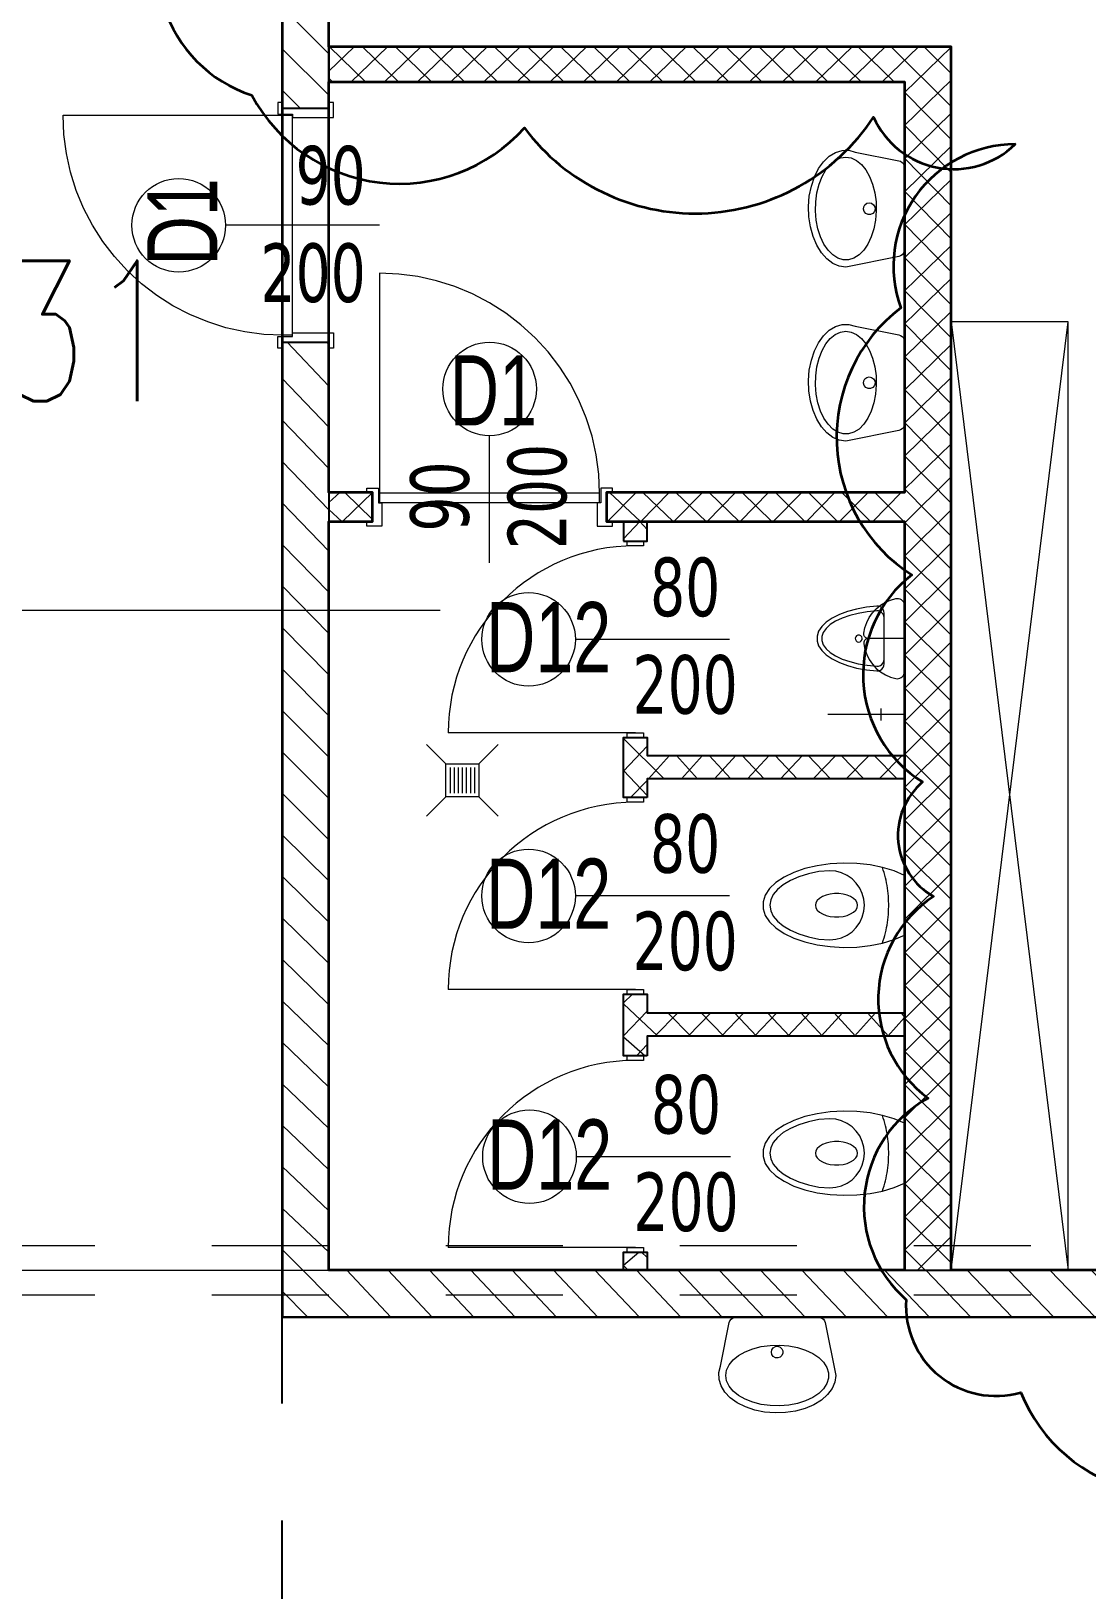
# Model space of a CAD drawing. Extents: x 6529560 to 6558080, y 5579316 to 5588131.
# Drawn here: x 6543618.21 to 6543622.72, y 5579561.85 to 5579568.52 of the extents above; entities that cross this region are included whole.
import ezdxf

# ---------------------------------------------------------------- set-up
doc = ezdxf.new("R2010")
doc.units = 0
doc.header["$MEASUREMENT"] = 0
for name, pattern in [('0.5_0.5', [1, 0.5, -0.5]), ('ACAD_ISO10W100', [18, 12, -3, 0, -3]), ('GR_SOLID', [0])]:
    doc.linetypes.add(name, pattern=pattern)
doc.layers.get('0').update_dxf_attribs({"color": 2, "linetype": 'CONTINUOUS', "lineweight": 5})
doc.layers.get('Defpoints').update_dxf_attribs({"linetype": 'CONTINUOUS'})
for name, color, linetype, lineweight in [('arch_drzwi i okna', 4, 'CONTINUOUS', 15), ('arch_drzwi i okna_znaczniki', 130, 'CONTINUOUS', 9), ('arch_meble', 5, 'GR_SOLID', 13), ('arch_opisy', 20, 'CONTINUOUS', 13), ('arch_osie', 181, 'CONTINUOUS', 5), ('arch_powierzchnia', 6, 'CONTINUOUS', 35), ('arch_sciany murowane wewnetrzne', 20, 'CONTINUOUS', 25), ('arch_sciany wewnetrzne gk', 70, 'CONTINUOUS', 25), ('arch_sciany wewnetrzne murowane wypelnienie', 20, 'CONTINUOUS', 15), ('arch_sciany wewntrzne gk wypelnienie', 70, 'CONTINUOUS', 13), ('arch_urządzenia sanitarne', 4, 'GR_SOLID', 13), ('arch_zadaszenie kratownica', 94, 'CONTINUOUS', 15)]:
    doc.layers.add(name, color=color, linetype=linetype, lineweight=lineweight)
doc.styles.get("Standard").update_dxf_attribs({"font": 'arial.ttf', "width": 0.75})
doc.styles.add('styl1', font='romans.shx', dxfattribs={"width": 0.75})
doc.styles.add('TABELKA', font='tahoma.ttf', dxfattribs={"width": 0.8})
doc.linetypes.add('ZIGZAG', pattern='A,0.0001,-0.2,[131,ltypeshp.shx,S=0.2,R=0,X=-0.2,Y=0],-0.4,[131,ltypeshp.shx,S=0.2,R=180,X=0.2,Y=0],-0.2', length=0.8001000000000001)
pattern_1 = [(135, (0, 0), (-0.0707106781186548, -0.0707106781186548), []), (225, (0, 0), (0.0707106781186548, -0.0707106781186548), [])]

# ---------------------------------------------------------------- blocks, each defined once
blk = doc.blocks.new('A$C7F3D7EBB')
at = {"layer": 'arch_urządzenia sanitarne'}
for points in [[(0.4098818795755507, 0.0738752875477076), (0.4098818795755507, 0.4246862875297667), (0.4087588796392084, 0.43282328825444), (0.4054688801988961, 0.4403512878343463), (0.4002618798986079, 0.4467032877728343), (0.3935248795896768, 0.451404287479818), (0.3857678798958659, 0.4541032882407309), (0.1598818795755506, 0.4992812881246211), (0.1314358795061707, 0.495298287831247), (0.1038938798010349, 0.4834742881357671), (0.0781368799507618, 0.4641892882063985), (0.054985879920423, 0.4380572875961663), (0.0351758794859052, 0.4059062879532577), (0.0193398799747229, 0.3687662882730365), (0.0079828798770905, 0.327819287776947), (0.001465879380703, 0.2843682877719402), (-3.119930625e-06, 0.2397992881014943), (0.003622880205512, 0.1955332877114415), (0.0122288800776005, 0.1529802875593305), (0.0255398796871305, 0.1134942881762981), (0.0431318795308471, 0.0783362882211805), (0.0644438797608018, 0.0486262878403068), (0.0887978794053197, 0.0253082877025008), (0.1154148802161217, 0.0091302879154682), (0.1434508794918656, 0.000602288171649), (0.1720088794827461, 2.877786756e-07), (0.2001828802749515, 0.0073412880301476), (0.3857658794149756, 0.0444582877680659), (0.3935248795896768, 0.0471572875976563), (0.4002618798986079, 0.051859287545085), (0.4054688801988961, 0.0582102881744504), (0.4087588796392084, 0.0657382877543569), (0.409883880056441, 0.0738752875477076)], [(0.1598818795755506, 0.0292812874540687), (0.1830948796123266, 0.03281628806144), (0.2055618800222874, 0.0433102874085307), (0.2265598801895976, 0.060423287563026), (0.2454138798639178, 0.0836042882874608), (0.2615208802744746, 0.1121142879128456), (0.274359880015254, 0.1450292877852917), (0.2835208801552653, 0.1812972882762551), (0.2887068800628185, 0.2197492877021432), (0.2897518798708916, 0.2591512883082032), (0.2866238802671432, 0.2982352878898382), (0.2794218799099326, 0.3357462882995605), (0.2683758800849318, 0.3704772880300879), (0.2538458798080683, 0.4013132881373167), (0.2362948795780539, 0.427265288308263), (0.2162868799641728, 0.4474942879751326), (0.1944668795913458, 0.4613532880321145), (0.1715358793735504, 0.4683952881023288), (0.1482288800179958, 0.4683952881023288), (0.1252978798002005, 0.4613532880321145), (0.1034778794273734, 0.4474942879751326), (0.0834698798134923, 0.427265288308263), (0.065918879583478, 0.4013132881373167), (0.051388880237937, 0.3704772880300879), (0.0403428794816136, 0.3357462882995605), (0.0331408800557256, 0.2982352878898382), (0.0300128795206547, 0.2591512883082032), (0.0310578802600503, 0.2197492877021432), (0.0362438801676035, 0.1812972882762551), (0.0454048793762922, 0.1450292877852917), (0.0582438800483942, 0.1121142879128456), (0.0743508795276284, 0.0836042882874608), (0.0932048801332712, 0.060423287563026), (0.1142028793692589, 0.043308287858963), (0.1366698797792196, 0.03281628806144), (0.1598818795755506, 0.0292812874540687)], [(0.2598828794434667, 0.2242812877520919), (0.2700508795678616, 0.2264422876760364), (0.2784618800505996, 0.232553287409246), (0.2836598800495267, 0.2415562877431512), (0.2847448801621795, 0.2518942877650261), (0.2815328799188137, 0.2617812883108854), (0.2745768800377846, 0.2695062877610326), (0.2650798801332712, 0.2737352875992656), (0.2546848794445395, 0.2737352875992656), (0.2451888797804713, 0.2695062877610326), (0.2382328798994422, 0.2617812883108854), (0.2350208796560764, 0.2518942877650261), (0.2361058797687292, 0.2415562877431512), (0.2413028795272112, 0.232553287409246), (0.2497148802503943, 0.2264422876760364), (0.2598828794434667, 0.2242812877520919)]]:
    blk.add_lwpolyline(points, dxfattribs=at)
blk = doc.blocks.new('A$C07767254')
at = {"elevation": 13.87957962489567}
for points in [[(0.0199968796223402, 0.7649982441216708), (-3.119930625e-06, 0.7649982441216708), (-3.119930625e-06, 0.8349982425570487), (0.0199968796223402, 0.8349982425570487)], [(0.8399968789890409, 0.7649982469156384), (0.8199968794360756, 0.7649982469156384), (0.8199968794360756, 0.8349982453510165), (0.8399968789890409, 0.8349982453510165)]]:
    blk.add_lwpolyline(points, close=True, dxfattribs=at)
blk.add_lwpolyline([(0.8199968803673982, 0.7999982442706824), (0.819996871985495, -1.7555430532e-06)], dxfattribs=at)
blk.add_arc((0.8199968803673982, 0.7999982442706824, 13.87957962489567), 0.7999999998137355, 180.0000000533608, 269.9999994130306)
blk = doc.blocks.new('A$C39AD6758')
at = {"layer": 'arch_urządzenia sanitarne'}
for points in [[(-4.3843692765e-06, 0.052064656820221), (0.0439916156301479, 0.0332836568200037), (0.0933906156305966, 0.0183506568200755), (0.1468976156302233, 0.0076576568199016), (0.203108615630299, 0.001485656820023), (0.260546615630119, -2.3431803129e-06), (0.3177036156303075, 0.0032306568200511), (0.3730816156303263, 0.0111026568197303), (0.4252266156308906, 0.023404656819821), (0.4727696156305683, 0.0398136568196605), (0.5144626156306913, 0.0599026568197587), (0.5492106156307273, 0.0831396568196397), (0.576102615630589, 0.1089156568195904), (0.5944336156308055, 0.136556656819721), (0.6037206156306639, 0.1653346568195957), (0.6037206156306639, 0.1944956568199814), (0.5944336156308055, 0.2232756568196237), (0.576102615630589, 0.2509156568198705), (0.5492106156307273, 0.2766936568195888), (0.5144626156306913, 0.2999306568199245), (0.4727696156305683, 0.3200186568196841), (0.4252266156308906, 0.3364276568199784), (0.3730816156303263, 0.3487296568200691), (0.3177036156303075, 0.3566016568197483), (0.2605466156310285, 0.3598346568201123), (0.203108615630299, 0.3583466568197764), (0.1468986156305618, 0.3521746568198978), (0.0933926156303642, 0.3414816568201786), (0.0439916156310574, 0.3265496568201343), (-4.3843692765e-06, 0.3077676568200331), (-4.3843692765e-06, 0.052064656820221)], [(0.0935553656254342, 0.3409346568200817), (0.090036365625565, 0.3301906568199229), (0.0867603656261054, 0.3193706568199559), (0.0837313656256811, 0.3084776568198322), (0.080946365626005, 0.2975196568199863), (0.0784113656254704, 0.2865006568199533), (0.0761263656258962, 0.2754286568201678), (0.074093365625231, 0.2643066568198265), (0.0723113656258647, 0.253143656820157), (0.070782365625746, 0.2419416568200177), (0.0695063656257844, 0.2307066568200753), (0.0684853656257474, 0.219446656819855), (0.067719365625635, 0.2081656568198014), (0.0672073656260182, 0.196872656819778), (0.066952365625184, 0.1855696568200074), (0.066952365625184, 0.174262656819792), (0.0672073656251087, 0.1629596568200213), (0.067719365625635, 0.1516646568197757), (0.0684853656257474, 0.1403846568200606), (0.0695063656257844, 0.1291256568201788), (0.070782365625746, 0.1178916568201203), (0.0723113656258647, 0.1066896568199809), (0.074093365625231, 0.095525656819973), (0.0761263656258962, 0.0844036568200863), (0.0784113656254704, 0.0733296568200785), (0.0809463656250955, 0.0623126568198131), (0.0837313656256811, 0.0513536568200834), (0.0867603656251959, 0.040462656820182), (0.090036365625565, 0.0296406568199927), (0.0935553656254342, 0.0188956568199501)], [(0.3185101156304881, 0.3274156568199942), (0.2928961156303558, 0.3251766568200765), (0.2680631156308664, 0.3185216568199394), (0.2447611156303537, 0.3076556568198612), (0.2237001156308906, 0.292907656819807), (0.2055191156305227, 0.2747266568198938), (0.1907711156309233, 0.253665656819976), (0.1799051156303903, 0.2303636568199181), (0.1732501156302533, 0.2055296568200902), (0.1710111156307903, 0.1799166568198416), (0.1732501156302533, 0.154302656820164), (0.1799051156303903, 0.1294686568198813), (0.1907711156309233, 0.1061666568198234), (0.2055191156305227, 0.0851056568199056), (0.2237001156308906, 0.0669246568199924), (0.2447611156303537, 0.052177656819822), (0.2680631156308664, 0.0413116568197438), (0.2928961156303558, 0.0346566568200615), (0.3185101156304881, 0.032417656819689), (0.3185101156304881, 0.032417656819689), (0.3654841156303519, 0.035053656819855), (0.4098301156309389, 0.044986656819674), (0.4505411156305854, 0.0579876568199325), (0.4866911156304923, 0.0737566568200236), (0.5174601156304564, 0.0919396568197044), (0.5421491156303091, 0.1121236568196764), (0.560196115630788, 0.1338466568199692), (0.5711901156309978, 0.1566166568195513), (0.5748851156304227, 0.1799166568198416), (0.5711901156309978, 0.2032166568196771), (0.560196115630788, 0.225986656819714), (0.5421491156303091, 0.2477096568200068), (0.5174601156304564, 0.2678926568196402), (0.4866911156304923, 0.2860756568197757), (0.4505411156305854, 0.3018456568197507), (0.4098301156309389, 0.3148456568196707), (0.3654841156303519, 0.3247796568198282), (0.3185101156304881, 0.3274156568199942)], [(0.1998871156301902, 0.1799161568201271), (0.2018531156309109, 0.1695211568198829), (0.2076691156307788, 0.1595801568200841), (0.2170761156303342, 0.1505271568198623), (0.2296641156308397, 0.1427591568199205), (0.244887115630263, 0.1366151568199712), (0.262076115630407, 0.132364156820131), (0.2804801156307803, 0.1301891568200517), (0.2992941156308006, 0.1301891568200517), (0.3176981156302645, 0.1323641568196763), (0.3348871156304085, 0.1366151568199712), (0.3501091156304028, 0.1427591568199205), (0.3626981156303373, 0.1505271568198623), (0.3721051156308022, 0.1595801568200841), (0.3779201156303316, 0.1695211568198829), (0.3798871156304813, 0.1799161568196723), (0.3779201156303316, 0.1903111568199165), (0.3721051156308022, 0.2002521568197153), (0.3626981156303373, 0.2093041568200533), (0.3501091156304028, 0.2170731568198789), (0.3348871156304085, 0.2232161568199444), (0.3176981156302645, 0.2274681568196684), (0.2992941156308006, 0.2296421568198639), (0.2804801156307803, 0.2296421568198639), (0.262076115630407, 0.2274681568201231), (0.244887115630263, 0.2232161568199444), (0.2296661156306072, 0.2170731568198789), (0.2170761156303342, 0.2093041568200533), (0.2076691156307788, 0.2002521568197153), (0.2018531156309109, 0.1903111568199165), (0.1998871156301902, 0.1799161568201271)]]:
    blk.add_lwpolyline(points, dxfattribs=at)
blk = doc.blocks.new('zlaczka')
at = {"layer": 'arch_urządzenia sanitarne'}
for p, q in [((3169.354462131338, -1171.700877840159), (3169.454596267035, -1171.700877840159)), ((3169.454596267035, -1171.726293136784), (3169.454596267035, -1171.675462543534))]:
    blk.add_line(p, q, dxfattribs=at)
at = {"layer": 'arch_urządzenia sanitarne', "linetype": 'ZIGZAG', "ltscale": 0.2}
blk.add_line((3169.454596267035, -1171.700877840159), (3169.681580987369, -1171.700877840159), dxfattribs=at)
blk = doc.blocks.new('A$C74C7710B')
at = {"layer": 'arch_urządzenia sanitarne'}
for points in [[(0.2803884242912318, 0.0863052461313601), (0.2884894242915834, 0.0874202461322966), (0.2959884242918633, 0.0906802461317966), (0.3023284242917725, 0.0958432461316079), (0.3070374242915932, 0.1025292461322351), (0.3097674242917492, 0.1102362461328994), (0.3103144242913913, 0.1183962461323063), (0.3056764242919598, 0.162150246132569), (0.2980444242912199, 0.203937246132682), (0.2875884242912434, 0.2428142461317293), (0.2745444242918893, 0.2779172461318922), (0.2592014242918594, 0.3084552461327803), (0.2419054242918719, 0.3337512461325787), (0.2230424242916342, 0.3532322461319381), (0.2030324242914503, 0.3664692461311461), (0.1823254242917755, 0.3731622461323241), (0.1613874242912061, 0.3731622461323241), (0.1406804242915314, 0.3664692461311461), (0.1206704242913474, 0.3532322461319381), (0.1018094242917868, 0.3337512461325787), (0.0845114242920318, 0.3084552461327803), (0.0691704242917695, 0.2779172461318922), (0.0561244242917383, 0.2428142461317293), (0.0456684242917618, 0.203937246132682), (0.0380364242919313, 0.1621522461314271), (0.0333984242915904, 0.1183942461316292), (0.0339454242912325, 0.1102362461328994), (0.0366754242913885, 0.1025292461322351), (0.0413844242912092, 0.0958432461316079), (0.0477244242920278, 0.0906802461317966), (0.0552244242917368, 0.0874202461322966), (0.0633244242917499, 0.0863052461313601), (0.2803884242912318, 0.0863052461313601)], [(0.2604104242918765, 0.0863052461313601), (0.268505424292016, 0.0874192461319581), (0.2760014242912803, 0.0906742461315844), (0.2823394242914219, 0.095832246131522), (0.2870504242919196, 0.1025102461312599), (0.2897864242913783, 0.110211246131712), (0.2903414242919098, 0.1183632461320485), (0.2862214242913978, 0.1588052461315783), (0.2795794242920238, 0.1973792461317316), (0.2705634242911401, 0.2332322461311378), (0.2593734242918799, 0.2655762461322411), (0.2462524242919244, 0.293698246131953), (0.231491424291562, 0.3169782461313844), (0.2154184242917836, 0.3349032461314891), (0.1983834242919329, 0.3470752461321354), (0.1807634242913991, 0.3532302461312611), (0.1629494242915825, 0.3532302461312611), (0.1453294242919583, 0.3470752461321354), (0.1282944242911981, 0.3349012461326311), (0.1122214242914197, 0.3169782461313844), (0.0974604242919668, 0.293698246131953), (0.0843394242920113, 0.2655762461322411), (0.0731494242918416, 0.2332322461311378), (0.0641334242918674, 0.1973792461317316), (0.0574914242915838, 0.1588052461315783), (0.0533724242914104, 0.1183632461320485), (0.0539274242919419, 0.110211246131712), (0.0566624242919716, 0.1025102461312599), (0.0613734242915598, 0.095832246131522), (0.0677114242917014, 0.0906742461315844), (0.0752074242918752, 0.0874192461319581), (0.0833024242920146, 0.0863052461313601)], [(0.1568574242919567, 0.1951681547047883), (0.1581544242917516, 0.1890661547035961), (0.1618204242913634, 0.1840211547037143), (0.1672214242917107, 0.1809031547049926), (0.1734244242916247, 0.1802501547040265), (0.1793564242916545, 0.1821771547033677), (0.1839914242918894, 0.1863501547045416), (0.1865274242918531, 0.1920491547039091), (0.1865274242918531, 0.19828615470351), (0.1839914242918894, 0.2039851547046965), (0.1793564242916545, 0.2081591547043899), (0.1734244242916247, 0.2100851547033926), (0.1672214242917107, 0.209433154704584), (0.1618204242913634, 0.2063141547037048), (0.1581544242917516, 0.201269154703823), (0.1568574242919567, 0.1951681547047883)], [(0.1718564242919456, 0.153707246131944), (0.1714994242920511, 0.1574622461316721), (0.1704454242917563, 0.1610842461318498), (0.1687284242916576, 0.1644452461328001), (0.1664124242915932, 0.1674222461329009), (0.1635784242916998, 0.1699112461315053), (0.1603264242912701, 0.171824246131564), (0.156773424291714, 0.1730932461318844), (0.1530464242914604, 0.1736712461329262), (0.1492754242917726, 0.1735392461318952), (0.1257864242916185, 0.168830246131165), (0.1031614242920114, 0.160956246132173), (0.0818234242915423, 0.1500672461311296), (0.0621724242919299, 0.1363652461327547), (0.0445774242916741, 0.1201072461312833), (0.0293684242915333, 0.1016002461324206), (0.0168274242914777, 0.081187246132231), (0.0071914242917046, 0.0592532461319024), (0.0006434242914111, 0.0362102461326686), (-5.5757082009e-06, 0.0303222461311634), (0.0005154242917342, 0.0244252461320684), (0.0021864242917218, 0.0187442461315186), (0.0049384242920496, 0.0135012461319093), (0.0086674242920708, 0.0089032461323768), (0.0132264242920428, 0.0051242461317997), (0.0184384242920714, 0.0023162461325228), (0.0241014242919846, 0.0005872461329091), (0.0299934242912059, 1.246132797e-06), (0.1718564242919456, 1.246132797e-06), (0.1718564242919456, 0.1537052461312669)]]:
    blk.add_lwpolyline(points, dxfattribs=at)
at = {"layer": 'arch_urządzenia sanitarne', "extrusion": (0, 0, -1)}
blk.add_lwpolyline([(-0.1718564242919456, 0.153707246131944), (-0.1722134242918401, 0.1574622461316721), (-0.1732674242912253, 0.1610842461318498), (-0.1749844242913241, 0.1644452461328001), (-0.1773004242913885, 0.1674222461329009), (-0.1801344242912819, 0.1699112461315053), (-0.1833864242917116, 0.171824246131564), (-0.1869394242912676, 0.1730932461318844), (-0.1906664242915212, 0.1736712461329262), (-0.194437424291209, 0.1735392461318952), (-0.2179264242913632, 0.168830246131165), (-0.2405514242918798, 0.160956246132173), (-0.2618894242914393, 0.1500672461311296), (-0.2815404242919612, 0.1363652461327547), (-0.2991354242913076, 0.1201072461312833), (-0.3143464242912159, 0.1016002461324206), (-0.326885424291504, 0.081187246132231), (-0.3365214242912771, 0.0592532461319024), (-0.3430694242915706, 0.0362102461326686), (-0.3437184242911826, 0.0303222461311634), (-0.3431974242912474, 0.0244252461320684), (-0.3415264242912599, 0.0187442461315186), (-0.3387744242918416, 0.0135012461319093), (-0.3350454242918204, 0.0089032461323768), (-0.3304864242918484, 0.0051242461317997), (-0.3252744242918197, 0.0023162461325228), (-0.3196114242919066, 0.0005872461329091), (-0.3137194242917758, 1.246132797e-06), (-0.1718564242919456, 1.246132797e-06), (-0.1718564242919456, 0.1537052461312669)], dxfattribs=at)
blk = doc.blocks.new('A$C386C7B5C')
at = {"layer": 'arch_urządzenia sanitarne'}
for p, q in [((0.0829367356127477, 0.222940198530523), (-4.6492750698e-06, 0.3058815834174311)), ((0.2229367356167131, 0.222940198530523), (0.3058781205036212, 0.3058815834174311)), ((0.0985519838695837, 0.2045187006251581), (0.2073214873607867, 0.2045187006251581)), ((0.0985519838695837, 0.1873258665937101), (0.2073214873607867, 0.1873258665937101)), ((0.0985519838695837, 0.1701330325604431), (0.2073214873607867, 0.1701330325604431)), ((0.0985519838695837, 0.1529401985280856), (0.2073214873607867, 0.1529401985280856)), ((0.0985519838695837, 0.1357473644966376), (0.2073214873607867, 0.1357473644966376)), ((0.0829367356127477, 0.0829401985274672), (-4.6492750698e-06, -1.1863594409e-06)), ((0.0985519838695837, 0.1185545304633706), (0.2073214873607867, 0.1185545304633706)), ((0.0985519838695837, 0.1013616964310131), (0.2073214873607867, 0.1013616964310131)), ((0.2229367356167131, 0.0829401985274672), (0.3058781205036212, -1.1863594409e-06))]:
    blk.add_line(p, q, dxfattribs=at)
blk.add_lwpolyline([(0.0829367356127477, 0.222940198530523), (0.2229367356148941, 0.222940198530523), (0.2229367356148941, 0.0829401985274672), (0.0829367356127477, 0.0829401985274672), (0.0829367356127477, 0.222940198530523)], dxfattribs=at)
blk = doc.blocks.new('A$C6A985AF1')
for p, q in [((0.9365009339526295, 1.024999864399432, -1.8365369545e-06), (1.061500933952628, 1.024999864399432, -1.8365369545e-06)), ((0.9365009339526295, 0.0249998643994331, -1.8365369545e-06), (1.061500933952628, 0.0249998643994331, -1.8365369545e-06))]:
    blk.add_line(p, q)
at = {"layer": 'arch_drzwi i okna', "extrusion": (0, 0, -1)}
for points in [[(-0.9365009339526295, 1.049999863840638), (-0.9185009337961672, 1.049999863840638), (-0.9185009337961672, 0.9999998640269039), (-0.9810009337961672, 0.9999998640269039), (-0.9810009337961672, 0.9849998643621802), (-1.081500934436917, 0.9849998643621802), (-1.081500934436917, 1.049999863840638), (-1.061500933952628, 1.049999863840638)], [(-0.940000934526324, 0.9949998641386628), (-0.8580745356157422, 0.9914228804409503), (-0.7767716469243169, 0.9807191519066693), (-0.6967110317200425, 0.962970140390098), (-0.6185019994154572, 0.9383109277114272), (-0.5427397675812246, 0.9069291837513445), (-0.4700009338557721, 0.8690637433901429), (-0.4008390838280321, 0.825002785772085), (-0.3357805805280805, 0.7750816410407424), (-0.2753205597400665, 0.7196802385151388), (-0.2199191572144628, 0.6592202167958022), (-0.16999801248312, 0.5941617144271732), (-0.1259370548650622, 0.5249998643994332), (-0.0880716145038605, 0.4522610297426583), (-0.056689870543778, 0.3764987988397479), (-0.0320306569337845, 0.2982897665351629), (-0.014281646348536, 0.2182291513308883), (-0.0035779178142548, 0.1369262626394629), (-9.341165423e-07, 0.0549998637288809), (-0.9800009336322546, 0.0549998637288809), (-0.9800009336322546, 0.9949998641386628), (-0.940000934526324, 0.9949998641386628), (-0.940000934526324, 0.0549998637288809)]]:
    blk.add_lwpolyline(points, dxfattribs=at)
at = {"layer": 'arch_drzwi i okna'}
blk.add_lwpolyline([(0.9365009339526295, -1.359730959e-07), (0.9185009337961672, -1.359730959e-07), (0.9185009337961672, 0.0499998638406396), (0.9810009337961672, 0.0499998638406396), (0.9810009337961672, 0.0649998644366861), (1.081500934436917, 0.0649998644366861), (1.081500934436917, -1.359730959e-07), (1.061500933952628, -1.359730959e-07)], dxfattribs=at)
at = {"layer": 'arch_drzwi i okna_znaczniki'}
blk.add_line((1.23829905502498, 0.5249998643994332, -1.8365369545e-06), (0.6945797856897116, 0.5249998643994332, -1.8365369545e-06), dxfattribs=at)
blk.add_circle((0.4945797855034472, 0.5249998643994332, -1.8365369545e-06), 0.2, dxfattribs=at)

msp = doc.modelspace()

# ---------------------------------------------------------------- hatches: boundary and pattern name
at = {"layer": 'arch_sciany wewnetrzne murowane wypelnienie'}
h = msp.add_hatch(dxfattribs=at)
h.set_pattern_fill('ANSI31', color=256, angle=90)
h.set_pattern_definition([(135, (0, 0), (-0.0883883476483185, -0.0883883476483184), [])])
h.paths.add_polyline_path([(6543624.982224972, 5579574.670157204), (6543624.982224972, 5579574.470157203), (6543619.482244809, 5579574.470157203), (6543619.48224539, 5579573.305510328), (6543619.282244804, 5579573.305510333), (6543619.282108102, 5579574.669575297)])
h.paths.add_polyline_path([(6543619.2822448, 5579567.186850012), (6543619.482244801, 5579567.18685001), (6543619.482244762, 5579563.220218491), (6543624.982245376, 5579563.220152639), (6543624.982243226, 5579563.020157201), (6543619.282244769, 5579563.020157221)])
h.paths.add_polyline_path([(6543619.282184153, 5579568.186935897), (6543619.4822448, 5579568.186935897), (6543619.4822448, 5579572.304130862), (6543619.282184153, 5579572.304130862)])
at = {"layer": 'arch_sciany wewntrzne gk wypelnienie'}
h = msp.add_hatch(dxfattribs=at)
h.set_pattern_fill('ANSI37', color=256, scale=0.8, angle=90)
h.set_pattern_definition(pattern_1)
h.paths.add_polyline_path([(6543619.482244783, 5579568.450188491), (6543619.482244785, 5579568.300188494), (6543621.942244815, 5579568.300188489), (6543621.942244811, 5579566.545140454), (6543620.669112697, 5579566.54514046), (6543620.669112701, 5579566.420140458), (6543621.942244816, 5579566.420140456), (6543621.94224481, 5579563.22017046), (6543622.142244804, 5579563.22017046), (6543622.142244829, 5579568.450188481)])
h.paths.add_polyline_path([(6543619.482244809, 5579566.420140458), (6543619.669112697, 5579566.420140458), (6543619.669112697, 5579566.545140457), (6543619.482244809, 5579566.545140457)], flags=17)
h = msp.add_hatch(dxfattribs=at)
h.set_pattern_fill('ANSI37', color=256, scale=0.8, angle=90)
h.set_pattern_definition(pattern_1)
h.paths.add_polyline_path([(6543620.74224481, 5579566.336752916), (6543620.842244811, 5579566.336752916), (6543620.842244811, 5579566.420140458), (6543620.74224481, 5579566.420140458)])
h.paths.add_polyline_path([(6543620.842244811, 5579565.240199618), (6543620.742244812, 5579565.240199618), (6543620.742244812, 5579565.496752917), (6543620.842244811, 5579565.496752917), (6543620.842244811, 5579565.420199616), (6543621.942244808, 5579565.420199628), (6543621.94224481, 5579565.320199629), (6543620.842244811, 5579565.320199616)])
h.paths.add_polyline_path([(6543620.84224481, 5579564.136997042), (6543620.74224481, 5579564.136997042), (6543620.742244806, 5579564.400199619), (6543620.842244807, 5579564.400199621), (6543620.842244807, 5579564.320199616), (6543621.942244806, 5579564.320199629), (6543621.942244807, 5579564.220199629), (6543620.842244808, 5579564.220199617)])
h.paths.add_polyline_path([(6543620.742244818, 5579563.220199617), (6543620.742244818, 5579563.296997044), (6543620.842244816, 5579563.296997044), (6543620.842244816, 5579563.220199617)])

# ---------------------------------------------------------------- linework, layer by layer
at = {"layer": 'arch_drzwi i okna'}
msp.add_lwpolyline([(6543619.282185326, 5579568.211850009), (6543619.264185324, 5579568.211850007), (6543619.264185336, 5579568.161850008), (6543619.326685335, 5579568.161850004), (6543619.326685337, 5579568.146850006), (6543619.502244794, 5579568.146850004), (6543619.502244788, 5579568.211850005), (6543619.482244784, 5579568.211850013)], dxfattribs=at)
at = {"layer": 'arch_drzwi i okna', "extrusion": (0, 0, -1)}
for points in [[(-6543619.285685337, 5579567.216850011), (-6543619.203758929, 5579567.220426993), (-6543619.122456038, 5579567.23113072), (-6543619.042395429, 5579567.248879734), (-6543618.964186399, 5579567.273538944), (-6543618.888424169, 5579567.304920687), (-6543618.81568534, 5579567.34278613), (-6543618.74652349, 5579567.386847084), (-6543618.681464981, 5579567.43676823), (-6543618.621004953, 5579567.492169634), (-6543618.565603559, 5579567.552629653), (-6543618.515682417, 5579567.61768816), (-6543618.471621446, 5579567.686850005), (-6543618.433756007, 5579567.759588841), (-6543618.402374274, 5579567.835351077), (-6543618.377715056, 5579567.913560103), (-6543618.35996605, 5579567.993620717), (-6543618.349262318, 5579568.07492361), (-6543618.345685334, 5579568.156850009), (-6543619.325685336, 5579568.156850008), (-6543619.325685333, 5579567.216850009), (-6543619.285685337, 5579567.216850011), (-6543619.285685337, 5579568.15685001)], [(-6543619.28218533, 5579567.161850008), (-6543619.264185332, 5579567.161850008), (-6543619.264185336, 5579567.21185001), (-6543619.326685337, 5579567.211850009), (-6543619.326685325, 5579567.226850008), (-6543619.502244773, 5579567.226850003), (-6543619.502244784, 5579567.161850003), (-6543619.482244778, 5579567.161850014)]]:
    msp.add_lwpolyline(points, dxfattribs=at)
at = {"layer": 'arch_drzwi i okna_znaczniki'}
for p, q in [((6543619.698983566, 5579567.686850009), (6543619.040264177, 5579567.68685001)), ((6543621.194484249, 5579565.916752916), (6543620.535764859, 5579565.916752915)), ((6543621.194484249, 5579564.820199619), (6543620.535764859, 5579564.820199618)), ((6543621.198370334, 5579563.705200294), (6543620.539650946, 5579563.705200293))]:
    msp.add_line(p, q, dxfattribs=at)
for centre in [(6543618.840264176, 5579567.686850008, 6.481250268612188), (6543620.335764861, 5579565.916752917, -0.036875696349469), (6543620.335764861, 5579564.82019962, -0.036875696349469), (6543620.339650946, 5579563.705200297, -0.036875696349469)]:
    msp.add_circle(centre, 0.1999999999999998, dxfattribs=at)
at = {"layer": 'arch_meble'}
msp.add_lwpolyline([(6543622.142244804, 5579563.22017046), (6543622.642244804, 5579563.22017046), (6543622.642244804, 5579567.273456039), (6543622.142244823, 5579567.273456042), (6543622.142244804, 5579563.220186643), (6543622.642244804, 5579567.273456039), (6543622.142244823, 5579567.273456042), (6543622.642244804, 5579563.22017046)], close=True, dxfattribs=at)
at = {"layer": 'arch_opisy'}
msp.add_lwpolyline([(6543617.013283549, 5579566.041575315), (6543619.95763721, 5579566.041575315)], dxfattribs=at)
at = {"layer": 'arch_osie', "linetype": 'ACAD_ISO10W100', "ltscale": 0.3, "extrusion": (-4.9483178e-09, -8.026501e-10, 1)}
msp.add_lwpolyline([(6543507.882245385, 5579563.220169252), (6543634.682240359, 5579563.220170598)], dxfattribs=at)
at = {"layer": 'arch_powierzchnia'}
for points in [[(6543577.007403296, 5579585.295135099), (6543613.982265789, 5579585.295127814), (6543613.982265789, 5579579.895157201), (6543625.58226567, 5579579.896341481), (6543625.58222495, 5579574.670218493), (6543619.2821081, 5579574.66958712), (6543619.282244769, 5579563.020157221), (6543625.582265727, 5579563.020800422), (6543625.582265729, 5579518.14520321), (6543577.007172231, 5579518.145210508)], [(6543619.482244809, 5579574.469757453), (6543624.982224972, 5579574.470157203), (6543624.982265787, 5579574.270157239), (6543625.582265781, 5579574.270218501), (6543625.582224941, 5579569.045218502), (6543624.982224959, 5579569.045157237), (6543624.982265791, 5579568.645157243), (6543625.581978634, 5579568.645218473), (6543625.582224947, 5579563.420218495), (6543624.982224957, 5579563.420157234), (6543624.982245376, 5579563.220103136), (6543622.142244804, 5579563.220186643), (6543622.142244829, 5579568.450188481), (6543619.482244783, 5579568.450188487)], [(6543619.482244783, 5579568.300188489), (6543621.942244815, 5579568.300188489), (6543621.942244811, 5579566.545140454), (6543620.669112697, 5579566.545140407), (6543620.669112701, 5579566.420140458), (6543621.942244816, 5579566.420140454), (6543621.94224481, 5579563.220189037), (6543619.482244762, 5579563.220218491), (6543619.482244809, 5579566.420140458), (6543619.669112697, 5579566.420140458), (6543619.669112697, 5579566.545140457), (6543619.482244809, 5579566.545140457)]]:
    msp.add_lwpolyline(points, close=True, dxfattribs=at)
msp.add_lwpolyline([(6543618.872912727, 5579569.15132877, 0.52056705), (6543619.15263197, 5579568.242641934, 0.52056705), (6543620.318228645, 5579568.102878603, 0.52056705), (6543621.810264267, 5579568.149416339, 0.52056705), (6543622.416422455, 5579568.032921875, 0.52056705), (6543621.926764036, 5579567.334105218, 0.52056705), (6543621.973483738, 5579566.192429456, 0.52056705), (6543622.02020344, 5579565.307161609, 0.52056705), (6543622.066623657, 5579564.81791489, 0.52056705), (6543622.043563292, 5579563.955765788, 0.52056705), (6543621.950123888, 5579563.09376681, 0.52056705), (6543622.439782305, 5579562.697745684, 0.52056705), (6543623.558659279, 5579562.441487889, 0.52056705), (6543624.95755498, 5579562.441487889, 0.52056705), (6543625.983292034, 5579562.58125122, 0.52056705), (6543626.123151654, 5579563.4432502, 0.52056705), (6543625.890152114, 5579565.143979289, 0.52056705), (6543625.843432412, 5579566.378880646, 0.52056705), (6543625.959932182, 5579567.753395214, 0.52056705), (6543626.193231208, 5579569.011565439, 0.52056705)], format="xyb", dxfattribs=at)
at = {"layer": 'arch_sciany murowane wewnetrzne'}
for points in [[(6543619.282184153, 5579568.186935897), (6543619.4822448, 5579568.186935897), (6543619.4822448, 5579572.304130862), (6543619.282184153, 5579572.304130862)], [(6543619.2822448, 5579567.186850012), (6543619.482244801, 5579567.18685001), (6543619.482244762, 5579563.220218491), (6543624.982245376, 5579563.220152639), (6543624.982243226, 5579563.020157201), (6543619.282244769, 5579563.020157221)]]:
    msp.add_lwpolyline(points, close=True, dxfattribs=at)
at = {"layer": 'arch_sciany murowane wewnetrzne', "linetype": '0.5_0.5'}
msp.add_lwpolyline([(6543625.582228969, 5579553.649813935), (6543619.282244439, 5579553.649814005), (6543619.282244539, 5579563.020218566), (6543625.582229068, 5579563.020218497)], close=True, dxfattribs=at)
at = {"layer": 'arch_sciany wewnetrzne gk'}
for points in [[(6543619.482244783, 5579568.450188491), (6543619.482244785, 5579568.300188494), (6543621.942244815, 5579568.300188489), (6543621.942244811, 5579566.545140454), (6543620.669112697, 5579566.54514046), (6543620.669112701, 5579566.420140458), (6543621.942244816, 5579566.420140456), (6543621.94224481, 5579563.22017046), (6543622.142244804, 5579563.22017046), (6543622.142244829, 5579568.450188481)], [(6543619.482244809, 5579566.420140458), (6543619.669112697, 5579566.420140458), (6543619.669112697, 5579566.545140457), (6543619.482244809, 5579566.545140457)], [(6543620.74224481, 5579566.336752916), (6543620.842244811, 5579566.336752916), (6543620.842244811, 5579566.420140458), (6543620.74224481, 5579566.420140458)], [(6543620.842244811, 5579565.240199618), (6543620.742244812, 5579565.240199618), (6543620.742244812, 5579565.496752917), (6543620.842244811, 5579565.496752917), (6543620.842244811, 5579565.420199616), (6543621.942244808, 5579565.420199628), (6543621.94224481, 5579565.320199629), (6543620.842244811, 5579565.320199616)], [(6543620.84224481, 5579564.136997042), (6543620.74224481, 5579564.136997042), (6543620.742244806, 5579564.400199619), (6543620.842244807, 5579564.400199621), (6543620.842244807, 5579564.320199616), (6543621.942244806, 5579564.320199629), (6543621.942244807, 5579564.220199629), (6543620.842244808, 5579564.220199617)], [(6543620.742244818, 5579563.220199617), (6543620.742244818, 5579563.296997044), (6543620.842244816, 5579563.296997044), (6543620.842244816, 5579563.220199617)]]:
    msp.add_lwpolyline(points, close=True, dxfattribs=at)
at = {"layer": 'arch_zadaszenie kratownica', "linetype": '0.5_0.5'}
for points in [[(6543516.982234661, 5579563.32516913), (6543625.582240385, 5579563.32523051)], [(6543516.982234661, 5579563.115169129), (6543625.582240385, 5579563.115230508)]]:
    msp.add_lwpolyline(points, dxfattribs=at)

# ---------------------------------------------------------------- block references
at = {"rotation": 270}
msp.add_blockref('A$C6A985AF1', (6543619.644112833, 5579567.481641391, 6.518127801498612), dxfattribs=at)
at = {"layer": 'arch_opisy', "rotation": 179.9999993959129}
msp.add_blockref('zlaczka', (6546791.296694586, 5578393.894527714, -0.8668795980256307), dxfattribs=at)
at = {"layer": 'arch_sciany wewnetrzne gk', "xscale": -1}
for p, rotation in [((6543621.532362935, 5579568.007247074, 6.518125964961657), 179.9999993959128), ((6543621.532362935, 5579567.26320671, 6.518125964961657), 179.9999993959128), ((6543621.149503993, 5579562.610275336, 6.518125964961657), 269.9999993959128)]:
    msp.add_blockref('A$C7F3D7EBB', p, dxfattribs=dict(at, rotation=rotation))
at = {"layer": 'arch_urządzenia sanitarne'}
for name, p, rotation in [('A$C07767254', (6543619.992246565, 5579566.336749795, -13.87957962489567), 270), ('A$C74C7710B', (6543621.942246055, 5579565.748313184, 6.518125964961657), 89.9999993959129), ('A$C386C7B5C', (6543619.89961768, 5579565.467229452, 34.64010773861108), 269.999999395913), ('A$C07767254', (6543619.992246565, 5579565.240196499, -13.87957962489567), 270), ('A$C39AD6758', (6543621.942254906, 5579564.960114611, 6.518125964961654), 179.9999993959129), ('A$C07767254', (6543619.992246564, 5579564.136993922, -13.87957962489567), 270), ('A$C39AD6758', (6543621.942254917, 5579563.90011461, 6.518125964961652), 179.9999993959129)]:
    msp.add_blockref(name, p, dxfattribs=dict(at, rotation=rotation))

# ---------------------------------------------------------------- texts
at = {"layer": 'arch_drzwi i okna_znaczniki', "width": 0.6964285714000003}
for s, rotation, p in [('D1', 90.00371060699094, (6543619.005526961, 5579567.514973944, 7.300261230701907)), ('D1', 359.9962893930091, (6543619.998950174, 5579566.831094356, 7.300261230701907)), ('D12', 359.9962893930091, (6543620.153957082, 5579565.776136617, -13.13430325661794)), ('D12', 359.9962893930091, (6543620.153957082, 5579564.679583321, -13.13430325661794)), ('D12', 359.9962893930091, (6543620.157843167, 5579563.564583998, -13.13430325661794))]:
    msp.add_text(s, height=0.3, rotation=rotation, dxfattribs=at).set_placement(p)
at = {"layer": 'arch_drzwi i okna_znaczniki', "char_height": 0.25, "style": 'TABELKA'}
for s, insert, attachment_point in [(' 90\\P200', (6543619.640079798, 5579568.025888074, 35.68996129178104), 3), (' 80\\P200', (6543620.780080077, 5579566.266126327, 29.20869106478127), 1), (' 80\\P200', (6543620.780080077, 5579565.169573031, 29.20869106478127), 1), (' 80\\P200', (6543620.783966162, 5579564.054573707, 29.20869106478127), 1)]:
    msp.add_mtext_dynamic_manual_height_columns(s, width=2.624355469830334, gutter_width=1.82756919413805, heights=[0], dxfattribs=dict(at, insert=insert, attachment_point=attachment_point))
at = {"layer": 'arch_drzwi i okna_znaczniki', "insert": (6543619.830074633, 5579566.302246104, 35.68996129178104), "char_height": 0.25, "attachment_point": 1, "rotation": 90, "style": 'TABELKA'}
msp.add_mtext_dynamic_manual_height_columns(' 90\\P200', width=2.624355469830334, gutter_width=1.82756919413805, heights=[0], dxfattribs=at)
at = {"layer": 'Defpoints', "insert": (6543617.100282244, 5579567.535167285, 13.76516321213413), "char_height": 0.6, "attachment_point": 1, "style": 'styl1'}
msp.add_mtext_dynamic_manual_height_columns('12.31', width=1.902558295056223, gutter_width=12.5, heights=[0], dxfattribs=at)

doc.saveas('drawing.dxf')
